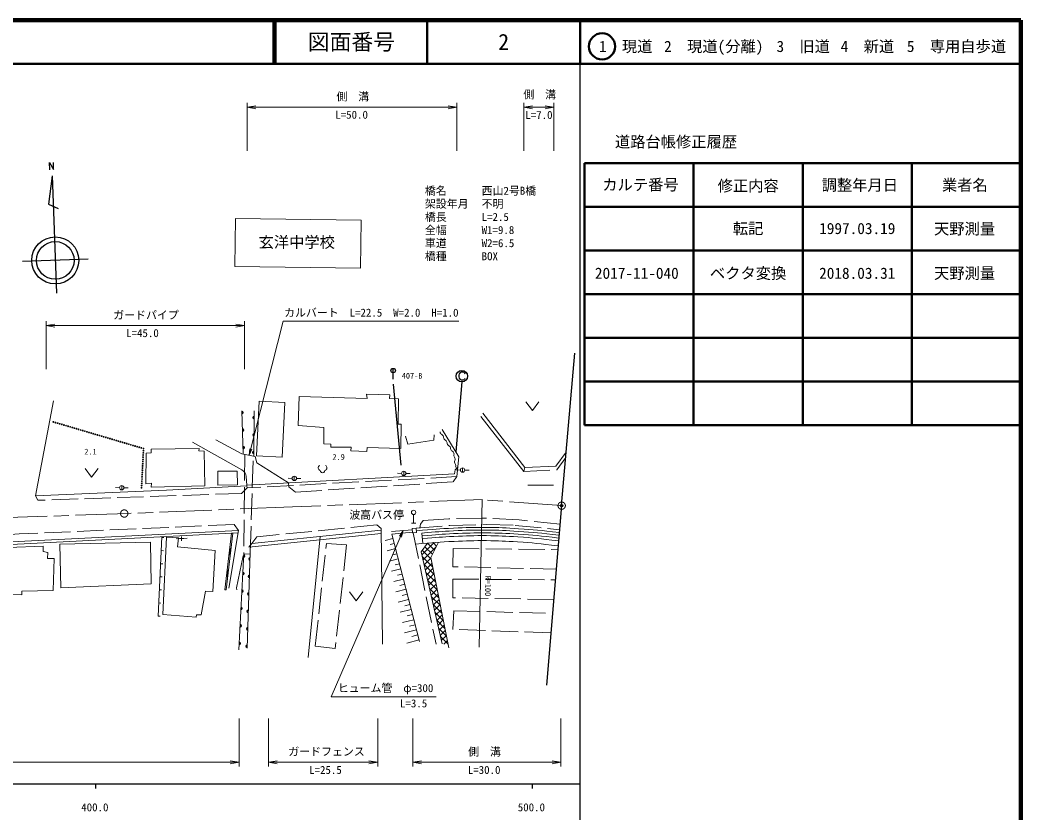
# Model space of a CAD drawing. Units: millimetres, scale not verified. Extents: x 40000 to 680000, y 20000 to 380000.
# Drawn here: x 450702 to 680000, y 198357 to 380000 of the extents above; entities that cross this region are included whole.
import ezdxf
from ezdxf.enums import TextEntityAlignment as Align

# ---------------------------------------------------------------- set-up
doc = ezdxf.new("R2010")
doc.units = ezdxf.units.MM
doc.header["$LTSCALE"] = 1000
doc.header["$PDMODE"] = 32
doc.header["$PDSIZE"] = 500
doc.linetypes.add('CHAIN', pattern=[18.5, 12, -1.5, 3.5, -1.5])
doc.linetypes.add('DASHED', pattern=[7.5, 6, -1.5])
for name, color, linetype, lineweight in [('M-BMK', 2, 'CHAIN', 13), ('M-BMK-OTRS', 5, 'Continuous', 25), ('M-BMK-SRVR', 3, 'Continuous', 25), ('M-STR-HTXT', 7, 'Continuous', 13), ('M-STR-STRC', 7, 'Continuous', 25), ('M-TTL', 2, 'Continuous', 140), ('M-TTL-BAND', 7, 'Continuous', 25), ('M-TTL-FRAM', 2, 'Continuous', 50), ('M-TTL-LINE', 7, 'Continuous', 50), ('M-WORK', 1, 'Continuous', 13)]:
    doc.layers.add(name, color=color, linetype=linetype, lineweight=lineweight)
doc.layers.add('M-OTRS', color=6, linetype='Continuous')
doc.layers.add('M-TTL-TXT', color=7, linetype='Continuous')
doc.styles.add('ＭＳ ゴシック', font='')
doc.styles.get('ＭＳ ゴシック').set_extended_font_data('MS Gothic')

# ---------------------------------------------------------------- blocks, each defined once
blk = doc.blocks.new('plus')
at = {"color": 0, "linetype": 'Continuous', "lineweight": -2}
for p, q in [((-1.25, 0), (1.25, 0)), ((0, -1.25), (0, 1.25))]:
    blk.add_line(p, q, dxfattribs=at)
blk = doc.blocks.new('open_arrow')
at = {"color": 0, "linetype": 'Continuous', "lineweight": -2}
blk.add_lwpolyline([(7.5, 1.25), (0, 0), (7.5, -1.25)], dxfattribs=at)

msp = doc.modelspace()

# ---------------------------------------------------------------- hatches: boundary and pattern name
at = {"layer": 'M-WORK'}
h = msp.add_hatch(dxfattribs=at)
h.set_pattern_fill('USER', color=256, style=0, pattern_type=2)
h.set_pattern_definition([(45, (544043, 260164), (-707.107, 707.107), []), (135, (544043, 260164), (-707.107, -707.107), [])])
h.paths.add_polyline_path([(544043, 260164), (546571, 260401), (544778, 256898), (548813, 236828), (547374, 237085), (542613, 258194)])

# ---------------------------------------------------------------- linework, layer by layer
at = {"layer": 'M-BMK'}
for p, q in [((513141, 268475), (475401, 266982)), ((556591, 270129), (513141, 268475)), ((574779, 268757), (556591, 270129)), ((475401, 266982), (432787, 265485))]:
    msp.add_line(p, q, dxfattribs=at)
for centre, radius in [((574779, 268757), 848), ((474577, 266953), 841)]:
    msp.add_circle(centre, radius, dxfattribs=at)
at = {"layer": 'M-BMK-OTRS'}
for q in [(577792, 303684), (571281, 227648)]:
    msp.add_line((574779, 268757), q, dxfattribs=at)
at = {"layer": 'M-BMK-SRVR'}
for p, q in [((457544, 345698), (457482, 347359)), ((457482, 347359), (458406, 345724)), ((458406, 345724), (458336, 347392)), ((458065, 344314), (457227, 337814)), ((458065, 344314), (459058, 317398)), ((457227, 337814), (459420, 336817)), ((466317, 325213), (451244, 324657))]:
    msp.add_line(p, q, dxfattribs=at)
for radius in [5387, 4309]:
    msp.add_circle((458780, 324935), radius, dxfattribs=at)
at = {"layer": 'M-OTRS'}
msp.add_point((574779, 268757), dxfattribs=at)
at = {"layer": 'M-STR-HTXT'}
for p, q in [((502701, 350000), (502701, 361000)), ((502701, 360000), (550780, 360000)), ((550780, 350000), (550780, 361000)), ((566110, 350000), (566110, 361000)), ((566110, 360000), (573000, 360000)), ((573000, 350000), (573000, 361000)), ((456694, 300000), (456694, 311000)), ((456694, 310000), (502125, 310000)), ((502125, 300000), (502125, 311000)), ((556591, 270129), (555860, 236356)), ((500880, 219981), (500880, 208981)), ((507644, 219985), (507644, 208985)), ((532644, 219985), (532644, 208985)), ((540662, 219985), (540662, 208985)), ((574576, 219985), (574576, 208985)), ((283793, 209981), (500880, 209981)), ((507644, 209985), (532644, 209985)), ((540662, 209985), (574576, 209985))]:
    msp.add_line(p, q, dxfattribs=at)
for points in [[(503220, 280292), (511000, 311000), (551200, 311000)], [(538471, 263036), (522000, 225000), (546000, 225000)]]:
    msp.add_lwpolyline(points, dxfattribs=at)
at = {"layer": 'M-STR-STRC'}
for p, q in [((536179, 297712), (536179, 300212)), ((551303, 298666), (551370, 298949)), ((551303, 298236), (551303, 298666)), ((551364, 297961), (551303, 298236)), ((551370, 298949), (551440, 299037)), ((551440, 299037), (551589, 299239)), ((551589, 299239), (551791, 299376)), ((551791, 299376), (552154, 299379)), ((552154, 299379), (552364, 299312)), ((552364, 299312), (552507, 299168)), ((552507, 299168), (552583, 298949)), ((536179, 296604), (537921, 278028)), ((551947, 297118), (550513, 281106)), ((551510, 297742), (551364, 297961)), ((551648, 297601), (551510, 297742)), ((551800, 297528), (551648, 297601)), ((552157, 297528), (551800, 297528)), ((552367, 297595), (552157, 297528)), ((552510, 297745), (552367, 297595)), ((552575, 297876), (552510, 297745))]:
    msp.add_line(p, q, dxfattribs=at)
for centre, radius in [((536179, 299712), 500), ((551904, 298417), 1300), ((551904, 298417), 1300)]:
    msp.add_circle(centre, radius, dxfattribs=at)
at = {"layer": 'M-TTL'}
for p, q in [((680000, 380000), (40000, 380000)), ((680000, 20000), (680000, 380000))]:
    msp.add_line(p, q, dxfattribs=at)
at = {"layer": 'M-TTL-BAND'}
for p, q in [((579000, 20000), (579000, 370000)), ((40000, 205000), (579000, 205000)), ((468000, 205000), (468000, 204000)), ((568000, 205000), (568000, 204000))]:
    msp.add_line(p, q, dxfattribs=at)
at = {"layer": 'M-TTL-FRAM'}
for p, q in [((580000, 347197), (580000, 287197)), ((580000, 347197), (680000, 347197)), ((580000, 287197), (680000, 287197))]:
    msp.add_line(p, q, dxfattribs=at)
at = {"layer": 'M-TTL-LINE'}
for p, q in [((508747, 380000), (508747, 370000)), ((509247, 380000), (509247, 370000)), ((543997, 380000), (543997, 370000)), ((579000, 380000), (579000, 370000)), ((40000, 370000), (680000, 370000)), ((605000, 347197), (605000, 287197)), ((630000, 347197), (630000, 287197)), ((655000, 347197), (655000, 287197)), ((580000, 337197), (680000, 337197)), ((580000, 327197), (680000, 327197)), ((580000, 317197), (680000, 317197)), ((580000, 307197), (680000, 307197)), ((580000, 297197), (680000, 297197))]:
    msp.add_line(p, q, dxfattribs=at)
msp.add_circle((584031, 373958), 3000, dxfattribs=at)
at = {"layer": 'M-WORK'}
for p, q in [((514396, 287149), (514677, 293798)), ((514677, 293798), (530228, 293306)), ((530228, 293306), (530052, 294291)), ((530052, 294291), (535435, 294150)), ((535435, 294150), (535364, 293271)), ((454219, 271023), (458402, 292743)), ((535364, 293271), (537405, 293200)), ((537405, 293200), (537334, 287395)), ((566581, 292523), (568081, 290523)), ((568081, 290523), (569581, 292523)), ((501850, 280564), (501518, 290487)), ((504356, 290440), (504273, 280083)), ((556295, 289208), (566110, 276613)), ((556752, 289911), (566322, 277527)), ((520307, 286621), (514396, 287149)), ((537334, 287395), (538038, 287395)), ((538038, 287395), (537968, 281837)), ((520271, 282892), (520307, 286621)), ((539522, 282876), (538974, 284643)), ((545573, 285003), (545510, 283768)), ((547437, 286164), (551202, 279972)), ((501492, 276982), (490192, 283334)), ((495565, 283842), (501523, 280629)), ((521890, 282822), (520271, 282892)), ((521925, 282188), (521890, 282822)), ((526569, 282118), (521925, 282188)), ((526498, 281309), (526569, 282118)), ((530193, 282048), (530157, 281133)), ((537968, 281837), (530193, 282048)), ((545510, 283768), (539522, 282876)), ((479555, 273792), (479578, 280781)), ((479578, 280781), (480774, 280852)), ((480727, 281672), (491704, 281884)), ((480774, 280852), (480727, 281672)), ((491704, 281884), (491680, 281321)), ((491680, 281321), (492924, 281250)), ((492924, 281250), (493017, 273276)), ((501523, 280629), (504595, 280019)), ((504595, 280019), (504947, 278565)), ((530157, 281133), (526498, 281309)), ((551202, 279972), (550780, 275398)), ((573463, 277774), (575834, 280992)), ((573639, 276965), (575728, 279756)), ((504947, 278565), (512215, 273997)), ((550985, 277622), (550384, 276971)), ((566110, 276613), (566322, 277527)), ((566322, 277527), (573463, 277774)), ((465605, 277256), (467105, 275256)), ((467105, 275256), (468605, 277256)), ((502627, 273476), (502492, 275401)), ((550238, 276061), (502627, 273476)), ((513539, 274490), (513539, 275490)), ((538100, 276152), (537171, 276175)), ((538601, 275649), (538601, 276649)), ((539104, 276133), (540097, 276134)), ((550384, 276971), (550238, 276061)), ((551573, 276918), (550644, 276941)), ((552074, 276415), (552074, 277415)), ((552578, 276900), (553571, 276900)), ((473512, 272869), (472582, 272893)), ((474012, 272367), (474012, 273367)), ((480845, 273909), (479555, 273792)), ((480774, 272994), (480845, 273909)), ((493017, 273276), (480774, 272994)), ((484249, 272320), (502675, 273276)), ((502675, 273276), (502627, 273476)), ((502675, 273276), (502701, 272833)), ((513039, 274993), (512110, 275016)), ((514043, 274974), (515036, 274975)), ((454219, 271023), (484249, 272320)), ((474516, 272851), (475509, 272852)), ((540863, 264707), (540863, 266707)), ((540363, 264707), (541363, 264707)), ((500685, 262497), (442037, 259506)), ((500789, 263103), (442330, 260122)), ((482338, 243470), (483186, 261605)), ((483179, 261450), (483678, 261427)), ((483395, 243833), (484292, 261565)), ((484292, 261565), (487001, 261389)), ((499127, 262468), (497597, 249497)), ((499425, 262433), (497895, 249462)), ((498504, 249837), (500789, 263103)), ((499425, 262433), (499127, 262468)), ((533467, 262386), (503100, 259218)), ((503788, 260109), (533460, 263112)), ((516703, 234005), (519485, 261698)), ((533719, 237060), (533456, 263551)), ((542206, 237614), (535890, 262204)), ((542962, 260097), (542753, 262484)), ((447984, 259172), (456006, 259489)), ((456006, 259489), (456041, 258222)), ((486466, 261143), (489022, 261307)), ((487001, 261389), (486755, 259348)), ((486755, 259348), (495444, 258469)), ((503100, 259218), (503788, 260109)), ((536139, 261236), (534328, 260771)), ((536438, 260073), (535532, 259841)), ((542613, 258194), (544043, 260164)), ((546571, 260401), (544778, 256898)), ((456041, 258222), (457061, 258011)), ((457061, 258011), (457026, 256674)), ((483038, 258454), (483538, 258430)), ((495444, 258469), (494846, 249057)), ((498541, 257502), (498839, 257467)), ((498777, 258985), (498601, 257495)), ((498836, 258978), (498661, 257488)), ((499015, 258957), (498717, 258992)), ((498896, 258971), (498720, 257481)), ((498956, 258964), (498780, 257474)), ((500305, 249913), (501853, 257254)), ((500821, 235729), (501952, 257858)), ((501940, 257627), (503419, 257720)), ((503429, 258034), (502721, 236116)), ((536736, 258911), (534826, 258420)), ((537035, 257749), (536080, 257504)), ((547374, 237085), (542613, 258194)), ((544778, 256898), (548945, 236170)), ((457026, 256674), (458539, 256674)), ((458539, 256674), (458328, 249321)), ((482898, 255457), (483398, 255434)), ((537333, 256587), (535324, 256070)), ((537632, 255424), (536627, 255166)), ((482758, 252460), (483258, 252437)), ((497956, 252537), (498254, 252501)), ((498191, 254019), (498015, 252530)), ((498251, 254012), (498075, 252523)), ((498429, 253991), (498131, 254026)), ((498310, 254005), (498134, 252516)), ((498370, 253998), (498194, 252509)), ((537930, 254262), (535822, 253720)), ((538229, 253100), (537174, 252829)), ((538527, 251938), (536319, 251370)), ((538826, 250775), (537722, 250492)), ((451080, 248336), (447351, 248442)), ((451116, 249181), (451080, 248336)), ((458328, 249321), (451116, 249181)), ((482618, 249464), (483118, 249440)), ((493210, 249163), (492208, 243780)), ((494846, 249057), (493210, 249163)), ((497895, 249462), (497597, 249497)), ((500352, 249468), (500305, 249913)), ((526198, 248987), (527698, 246987)), ((527698, 246987), (529198, 248987)), ((539124, 249613), (536817, 249020)), ((539423, 248451), (538269, 248154)), ((482478, 246467), (482977, 246444)), ((539721, 247288), (537315, 246670)), ((540020, 246126), (538817, 245817)), ((482338, 243470), (482837, 243447)), ((491047, 243200), (483395, 243833)), ((491099, 243780), (491047, 243200)), ((492208, 243780), (491099, 243780)), ((540319, 244964), (537813, 244320)), ((540617, 243802), (539364, 243480)), ((540916, 242639), (538311, 241970)), ((541214, 241477), (539912, 241143)), ((541513, 240315), (538809, 239620)), ((541811, 239153), (540459, 238805)), ((542110, 237990), (539307, 237270))]:
    msp.add_line(p, q, dxfattribs=at)
at = {"layer": 'M-WORK', "linetype": 'DASHED'}
for p, q in [((502207, 280493), (501952, 257858)), ((503429, 258034), (504132, 280111)), ((550780, 275398), (502701, 272833)), ((566110, 276613), (573639, 276965)), ((567056, 273473), (572874, 273452)), ((540568, 263217), (535838, 262809)), ((535890, 262204), (540603, 262666)), ((540729, 262526), (546022, 237012))]:
    msp.add_line(p, q, dxfattribs=at)
at = {"layer": 'M-WORK'}
for points in [[(500081, 334558), (528842, 334189), (528700, 323156), (499939, 323525)], [(505495, 292673), (504862, 280148), (510720, 279852), (511354, 292376)], [(495996, 276630), (500476, 276677), (500509, 273513), (496029, 273466)], [(540549, 263520), (540612, 262519), (541518, 262576), (541456, 263576)], [(460069, 249902), (459858, 259929), (480560, 260364), (480761, 250819)]]:
    msp.add_lwpolyline(points, close=True, dxfattribs=at)
at = {"layer": 'M-WORK', "linetype": 'DASHED'}
for points in [[(512215, 273997), (512318, 273044), (513819, 271871), (549892, 274193), (550780, 275398)], [(502701, 272833), (501472, 271556), (454767, 269991), (454219, 271023)], [(500789, 263103), (499759, 264438), (450528, 262281), (443210, 261694), (442330, 260122)], [(533456, 263551), (532465, 264331), (504976, 261634), (503788, 260109)], [(541456, 263576), (549149, 264208), (557655, 264411), (564098, 264239), (574308, 263225)], [(574416, 264489), (565036, 265521), (556670, 265912), (548946, 265756), (543036, 265365), (542473, 264536), (542286, 263645)], [(573540, 254198), (549813, 254774), (549896, 258971), (573921, 258670)], [(572950, 247268), (549872, 247647), (549826, 251939), (573330, 251731)], [(572299, 239612), (549867, 240424), (550114, 244681), (572678, 244071)]]:
    msp.add_lwpolyline(points, dxfattribs=at)
msp.add_lwpolyline([(520872, 260074), (525516, 259758), (522930, 236063), (518339, 236538)], close=True, dxfattribs=at)
at = {"layer": 'M-WORK'}
for centre, radius in [((458357, 287930), 100), ((458837, 287789), 100), ((459316, 287647), 100), ((459796, 287506), 100), ((460275, 287364), 100), ((460755, 287222), 100), ((461234, 287081), 100), ((461714, 286939), 100), ((462193, 286798), 100), ((462673, 286656), 100), ((463153, 286514), 100), ((463632, 286373), 100), ((464112, 286231), 100), ((464591, 286090), 100), ((465071, 285948), 100), ((465550, 285807), 100), ((466030, 285665), 100), ((466509, 285523), 100), ((466989, 285382), 100), ((467468, 285240), 100), ((467948, 285099), 100), ((468427, 284957), 100), ((468907, 284815), 100), ((469386, 284674), 100), ((469866, 284532), 100), ((470346, 284391), 100), ((470825, 284249), 100), ((471305, 284108), 100), ((471784, 283966), 100), ((472264, 283824), 100), ((472743, 283683), 100), ((473223, 283541), 100), ((473702, 283400), 100), ((474182, 283258), 100), ((474661, 283117), 100), ((475141, 282975), 100), ((475620, 282833), 100), ((476100, 282692), 100), ((476580, 282550), 100), ((477059, 282409), 100), ((477539, 282267), 100), ((478018, 282125), 100), ((478498, 281984), 100), ((478894, 279858), 100), ((478920, 280357), 100), ((478945, 280857), 100), ((478970, 281356), 100), ((478977, 281842), 100), ((478767, 277361), 100), ((478792, 277861), 100), ((478818, 278360), 100), ((478843, 278859), 100), ((478869, 279359), 100), ((478665, 275364), 100), ((478690, 275863), 100), ((478716, 276363), 100), ((478741, 276862), 100), ((513539, 274990), 500), ((538601, 276149), 500), ((552074, 276915), 500), ((474012, 272867), 500), ((478538, 272867), 100), ((478563, 273367), 100), ((478589, 273866), 100), ((478614, 274365), 100), ((478640, 274865), 100), ((540863, 267207), 500)]:
    msp.add_circle(centre, radius, dxfattribs=at)
for centre, radius, start, end in [((501478, 290057), 354, 280.71847, 83.12365), ((501478, 290057), 283, 282.94251, 80.89961), ((501478, 290057), 212, 286.68884, 77.15329), ((501478, 290057), 142, 294.40057, 69.44156), ((501478, 290057), 100, 304.71823, 59.12389), ((504398, 288940), 354, 98.34173, 260.74691), ((504398, 288940), 283, 100.56577, 258.52287), ((504398, 288940), 212, 104.3121, 254.77655), ((504398, 288940), 142, 112.02383, 247.06482), ((504398, 288940), 100, 122.34149, 236.74715), ((501612, 286059), 354, 280.71847, 83.12365), ((501612, 286059), 283, 282.94251, 80.89961), ((501612, 286059), 212, 286.68884, 77.15329), ((501612, 286059), 142, 294.40057, 69.44156), ((501612, 286059), 100, 304.71823, 59.12389), ((504366, 284940), 354, 98.34173, 260.74691), ((504366, 284940), 283, 100.56577, 258.52287), ((504366, 284940), 212, 104.3121, 254.77655), ((504366, 284940), 142, 112.02383, 247.06482), ((504366, 284940), 100, 122.34149, 236.74715), ((547705, 285691), 753, 182.16895, 241.89462), ((546995, 284362), 753, 2.16895, 61.89462), ((548500, 284419), 753, 182.16895, 241.89462), ((501746, 282061), 354, 280.71847, 83.12365), ((501746, 282061), 283, 282.94251, 80.89961), ((501746, 282061), 212, 286.68884, 77.15329), ((501746, 282061), 142, 294.40057, 69.44156), ((501746, 282061), 100, 304.71823, 59.12389), ((547791, 283090), 753, 2.16895, 61.89462), ((549296, 283147), 753, 182.16895, 241.89462), ((548586, 281819), 753, 2.16895, 61.89462), ((504334, 280940), 354, 98.34173, 260.74691), ((504334, 280940), 283, 100.56577, 258.52287), ((504334, 280940), 212, 104.3121, 254.77655), ((504334, 280940), 142, 112.02383, 247.06482), ((504334, 280940), 100, 122.34149, 236.74715), ((550091, 281876), 753, 182.16895, 241.89462), ((549382, 280547), 753, 2.16895, 61.89462), ((550825, 280275), 753, 156.4959, 216.22157), ((549610, 279385), 753, 336.4959, 36.22157), ((519609, 277425), 599, 113.44836, 257.2818), ((520412, 277425), 599, 282.7182, 66.55164), ((550991, 278784), 753, 156.4959, 216.22157), ((549776, 277894), 753, 336.4959, 36.22157), ((500527, 275264), 1971, 4.00109, 60.65739), ((520010, 276809), 534, 176.52859, 3.47141), ((501864, 257204), 354, 275.87225, 78.27743), ((501864, 257204), 283, 278.09629, 76.05339), ((501864, 257204), 212, 281.84261, 72.30706), ((501864, 257204), 142, 289.55434, 64.59533), ((501864, 257204), 100, 299.872, 54.27767), ((503435, 256533), 354, 96.94577, 259.35095), ((503435, 256533), 283, 99.16981, 257.12691), ((503435, 256533), 212, 102.91614, 253.38059), ((503435, 256533), 142, 110.62787, 245.66886), ((503435, 256533), 100, 120.94553, 235.35119), ((501660, 253209), 354, 275.87225, 78.27743), ((501660, 253209), 283, 278.09629, 76.05339), ((501660, 253209), 212, 281.84261, 72.30706), ((501660, 253209), 142, 289.55434, 64.59533), ((501660, 253209), 100, 299.872, 54.27767), ((503306, 252535), 354, 96.94577, 259.35095), ((503306, 252535), 283, 99.16981, 257.12691), ((503306, 252535), 212, 102.91614, 253.38059), ((503306, 252535), 142, 110.62787, 245.66886), ((503306, 252535), 100, 120.94553, 235.35119), ((501456, 249214), 354, 275.87225, 78.27743), ((501456, 249214), 283, 278.09629, 76.05339), ((501456, 249214), 212, 281.84261, 72.30706), ((501456, 249214), 142, 289.55434, 64.59533), ((501456, 249214), 100, 299.872, 54.27767), ((503176, 248537), 354, 96.94577, 259.35095), ((503176, 248537), 283, 99.16981, 257.12691), ((503176, 248537), 212, 102.91614, 253.38059), ((503176, 248537), 142, 110.62787, 245.66886), ((503176, 248537), 100, 120.94553, 235.35119), ((501251, 245220), 354, 275.87225, 78.27743), ((501251, 245220), 283, 278.09629, 76.05339), ((501251, 245220), 212, 281.84261, 72.30706), ((501251, 245220), 142, 289.55434, 64.59533), ((501251, 245220), 100, 299.872, 54.27767), ((503047, 244539), 354, 96.94577, 259.35095), ((503047, 244539), 283, 99.16981, 257.12691), ((503047, 244539), 212, 102.91614, 253.38059), ((503047, 244539), 142, 110.62787, 245.66886), ((503047, 244539), 100, 120.94553, 235.35119), ((501047, 241225), 354, 275.87225, 78.27743), ((501047, 241225), 283, 278.09629, 76.05339), ((501047, 241225), 212, 281.84261, 72.30706), ((501047, 241225), 142, 289.55434, 64.59533), ((501047, 241225), 100, 299.872, 54.27767), ((502918, 240542), 354, 96.94577, 259.35095), ((502918, 240542), 283, 99.16981, 257.12691), ((502918, 240542), 212, 102.91614, 253.38059), ((502918, 240542), 142, 110.62787, 245.66886), ((502918, 240542), 100, 120.94553, 235.35119), ((500843, 237230), 354, 275.87225, 78.27743), ((500843, 237230), 283, 278.09629, 76.05339), ((500843, 237230), 212, 281.84261, 72.30706), ((500843, 237230), 142, 289.55434, 64.59533), ((500843, 237230), 100, 299.872, 54.27767), ((502789, 236544), 354, 96.94577, 259.35095), ((502789, 236544), 283, 99.16981, 257.12691), ((502789, 236544), 212, 102.91614, 253.38059), ((502789, 236544), 142, 110.62787, 245.66886), ((502789, 236544), 100, 120.94553, 235.35119)]:
    msp.add_arc(centre, radius, start, end, dxfattribs=at)
for points in [[(541493, 262978), (545559, 263345), (546659, 263453), (549979, 263605), (552945, 263741), (554609, 263800), (557578, 263777), (560432, 263755), (562031, 263659), (564880, 263480), (568551, 263249), (569771, 263090), (574253, 262578)], [(542753, 262484), (546235, 262779), (547171, 262856), (550008, 262989), (552960, 263127), (554617, 263178), (557572, 263160), (560413, 263143), (562003, 263041), (564838, 262864), (568505, 262636), (569722, 262479), (574202, 261976)], [(542810, 261836), (546278, 262134), (547212, 262212), (550039, 262347), (552977, 262486), (554626, 262535), (557567, 262517), (560392, 262500), (561975, 262398), (564795, 262223), (568457, 261995), (569673, 261837), (574147, 261333)], [(542865, 261211), (546321, 261506), (547252, 261583), (550070, 261716), (552993, 261853), (554634, 261903), (557561, 261885), (560372, 261868), (561946, 261766), (564752, 261592), (568410, 261366), (569624, 261209), (574094, 260708)], [(541260, 259963), (545515, 260320), (546657, 260427), (550125, 260574), (553024, 260696), (554649, 260766), (557551, 260742), (560335, 260719), (561895, 260624), (564675, 260452), (568325, 260226), (569536, 260070), (573997, 259571)]]:
    msp.add_open_spline(points, degree=3, knots=[0, 0, 0, 0, 1, 1, 1, 2, 2, 2, 3, 3, 3, 4, 4, 4, 4], dxfattribs=at)

# ---------------------------------------------------------------- block references
at = {"layer": 'M-STR-HTXT', "xscale": 267, "yscale": 267}
for p in [(502701, 360000), (566110, 360000), (456694, 310000), (507644, 209985), (540662, 209985)]:
    msp.add_blockref('open_arrow', p, dxfattribs=at)
at = {"layer": 'M-STR-HTXT'}
for p, xscale, yscale, rotation in [((550780, 360000), 267, 267, 180), ((573000, 360000), 267, 267, 180), ((502125, 310000), 267, 267, 180), ((503220, 280292), 200, 200, 75.8), ((538471, 263036), 200, 200, 246.6), ((500880, 209981), 267, 267, 180), ((532644, 209985), 267, 267, 180), ((574576, 209985), 267, 267, 180)]:
    msp.add_blockref('open_arrow', p, dxfattribs=dict(at, xscale=xscale, yscale=yscale, rotation=rotation))
at = {"layer": 'M-WORK', "xscale": 400, "yscale": 400}
msp.add_blockref('plus', (487723, 261224), dxfattribs=at)

# ---------------------------------------------------------------- texts
at = {"layer": 'M-STR-HTXT', "style": 'ＭＳ ゴシック'}
for s, p in [('側\u3000溝', (523184, 360995)), ('側\u3000溝', (566001, 361474)), ('ガードパイプ', (472060, 310947)), ('カルバート\u3000L=22.5\u3000W=2.0\u3000H=1.0', (511200, 311500)), ('ヒューム管\u3000φ=300', (523500, 225500)), ('L=3.5', (537750, 222000)), ('ガードフェンス', (512163, 210950)), ('側\u3000溝', (553364, 210931))]:
    msp.add_text(s, height=1833, dxfattribs=at).set_placement(p, align=Align.BOTTOM_LEFT)
for s, p in [('L=50.0', (526660, 356842)), ('L=7.0', (569574, 356785)), ('L=45.0', (478750, 306818)), ('L=25.5', (520672, 206752)), ('L=30.0', (557022, 206758))]:
    msp.add_text(s, height=1833, dxfattribs=at).set_placement(p, align=Align.BOTTOM_CENTER)
for s, p in [('橋名', (543449, 340891)), ('西山2号B橋', (556449, 340891)), ('架設年月', (543449, 337891)), ('不明', (556449, 337891)), ('橋長', (543449, 334891)), ('L=2.5', (556449, 334891)), ('全幅', (543449, 331891)), ('W1=9.8', (556449, 331891)), ('車道', (543449, 328891)), ('W2=6.5', (556449, 328891)), ('橋種', (543449, 325891)), ('BOX', (556449, 325891))]:
    msp.add_text(s, height=1833, dxfattribs=at).set_placement(p, align=Align.MIDDLE_LEFT)
msp.add_text('R=100', height=1320, rotation=268.919, dxfattribs=at).set_placement((556906, 252743), align=Align.BOTTOM_LEFT)
at = {"layer": 'M-STR-STRC', "style": 'ＭＳ ゴシック'}
msp.add_text('407-B', height=1320, dxfattribs=at).set_placement((538157, 297448), align=Align.BOTTOM_LEFT)
at = {"layer": 'M-TTL-BAND', "style": 'ＭＳ ゴシック'}
for s, p in [('400.0', (467844, 198195)), ('500.0', (567844, 198195))]:
    msp.add_text(s, height=1833, dxfattribs=at).set_placement(p, align=Align.BOTTOM_CENTER)
at = {"layer": 'M-TTL-TXT', "style": 'ＭＳ ゴシック'}
for s, height, p in [('図面番号', 3666, (526622, 375000)), ('2', 3666, (561497, 375000)), ('1\u3000現道', 2566, (589448, 373958)), ('2\u3000現道(分離)', 2566, (609619, 373958)), ('3\u3000旧道', 2566, (630121, 373958)), ('4\u3000新道', 2566, (644824, 373958)), ('5\u3000専用自歩道', 2566, (665228, 373958)), ('道路台帳修正履歴', 2566, (600968, 352113)), ('カルテ番号', 2566, (592839, 342277)), ('修正内容', 2566, (617509, 342023)), ('調整年月日', 2566, (643089, 342197)), ('業者名', 2566, (667134, 342197)), ('転記', 2566, (617500, 332245)), ('1997.03.19', 2566, (642500, 332245)), ('天野測量', 2566, (667077, 332189)), ('ベクタ変換', 2566, (617489, 322000)), ('天野測量', 2566, (667078, 322000)), ('2017-11-040', 2566, (592000, 322000)), ('2018.03.31', 2566, (642491, 322000))]:
    msp.add_text(s, height=height, dxfattribs=at).set_placement(p, align=Align.MIDDLE_CENTER)
at = {"layer": 'M-WORK', "style": 'ＭＳ ゴシック'}
for s, height, p in [('玄洋中学校', 2566, (505344, 327073)), ('2.1', 1320, (465434, 280079)), ('2.9', 1320, (522270, 278865)), ('波高バス停', 1833, (526151, 265197))]:
    msp.add_text(s, height=height, dxfattribs=at).set_placement(p, align=Align.BOTTOM_LEFT)

doc.saveas('drawing.dxf')
